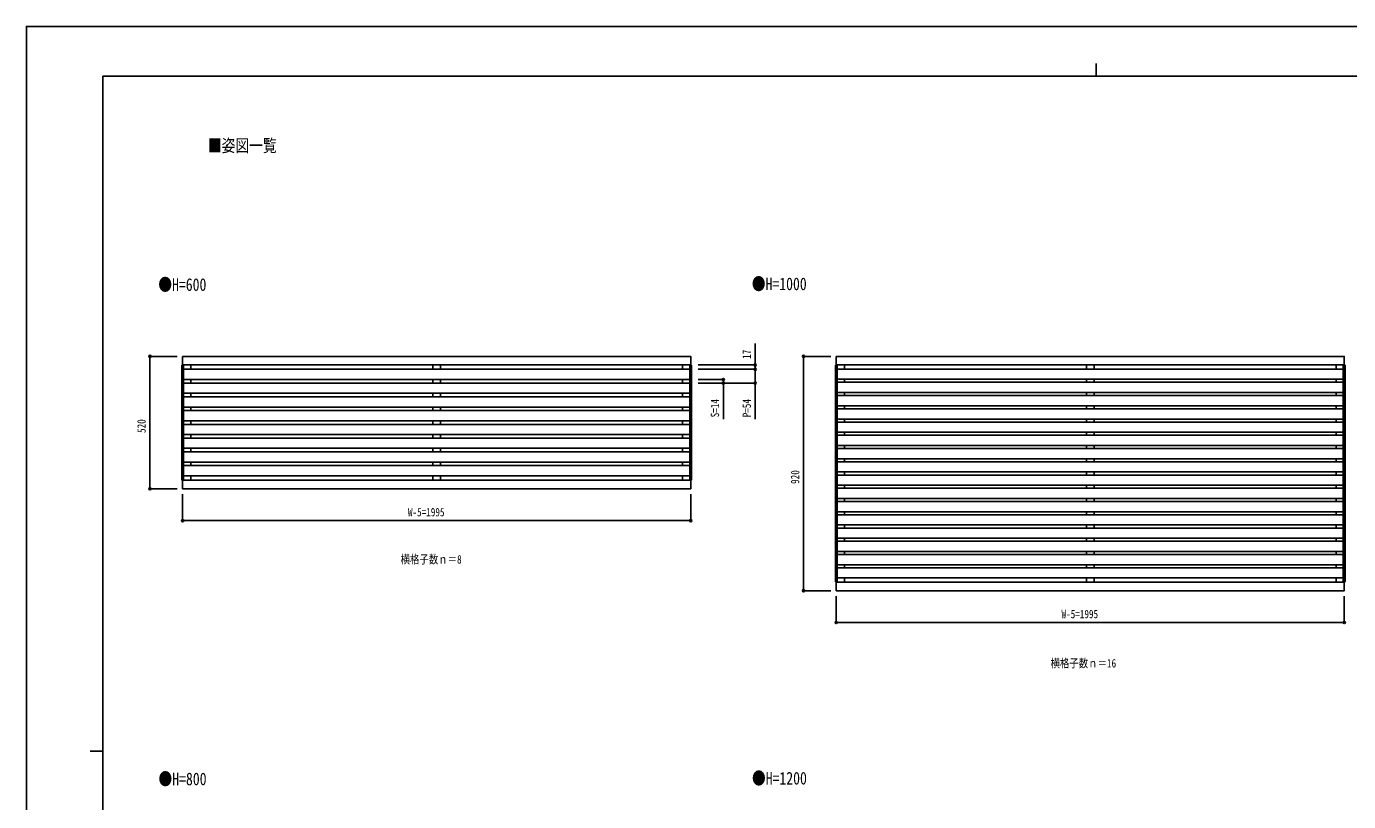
# Model space of a CAD drawing. Units: millimetres, scale not verified. Extents: x -4205 to 4205, y -2970 to 2970.
# Drawn here: x -4205 to 986, y -73 to 2970 of the extents above; entities that cross this region are included whole.
import ezdxf
from ezdxf.enums import TextEntityAlignment as Align

# ---------------------------------------------------------------- set-up
doc = ezdxf.new("R2010")
doc.units = ezdxf.units.MM
doc.header["$LTSCALE"] = 12
for name, color, linetype in [('0-1_USER1', 3, 'Continuous'), ('0-2_YKK_A1', 4, 'Continuous'), ('0-3_YKK_D', 6, 'Continuous'), ('0-4_YKK_ZWAK', 7, 'Continuous')]:
    doc.layers.add(name, color=color, linetype=linetype)
doc.styles.add('ＭＳ ゴシック', font='')
doc.styles.get('ＭＳ ゴシック').set_extended_font_data('MS Gothic')

msp = doc.modelspace()

# ---------------------------------------------------------------- linework, layer by layer
at = {"layer": '0-2_YKK_A1'}
for p, q in [((-3594.98, 1640.5), (-3587.78, 1640.5)), ((-3594.98, 1640.5), (-3594.98, 1189.5)), ((-3592.78, 1640.5), (-3592.78, 1189.5)), ((-3589.78, 1641), (-3589.78, 1640.5)), ((-1600.78, 1624), (-3587.78, 1624)), ((-3559.78, 1624), (-3559.78, 1641)), ((-2609.28, 1624), (-2609.28, 1641)), ((-2579.28, 1624), (-2579.28, 1641)), ((-1628.78, 1624), (-1628.78, 1641)), ((-1593.58, 1640.5), (-1600.78, 1640.5)), ((-1598.78, 1641), (-1598.78, 1640.5)), ((-1595.78, 1640.5), (-1595.78, 1189.5)), ((-1593.58, 1640.5), (-1593.58, 1189.5)), ((-1028.58, 1640.5), (-1021.38, 1640.5)), ((-1028.58, 1640.5), (-1028.58, 789.5)), ((-1026.38, 1640.5), (-1026.38, 789.5)), ((-1023.38, 1641), (-1023.38, 1640.5)), ((965.62, 1625), (-1021.38, 1625)), ((-993.38, 1625), (-993.38, 1641)), ((-42.88, 1625), (-42.88, 1641)), ((-12.88, 1625), (-12.88, 1641)), ((937.62, 1625), (937.62, 1641)), ((972.82, 1640.5), (965.62, 1640.5)), ((967.62, 1641), (967.62, 1640.5)), ((970.62, 1640.5), (970.62, 789.5)), ((972.82, 1640.5), (972.82, 789.5)), ((-1600.78, 1584), (-3587.78, 1584)), ((-1600.78, 1570), (-3587.78, 1570)), ((-3559.78, 1570), (-3559.78, 1584)), ((-2609.28, 1570), (-2609.28, 1584)), ((-2579.28, 1570), (-2579.28, 1584)), ((-1628.78, 1570), (-1628.78, 1584)), ((965.62, 1585), (-1021.38, 1585)), ((965.62, 1573), (-1021.38, 1573)), ((-993.38, 1573), (-993.38, 1585)), ((-42.88, 1573), (-42.88, 1585)), ((-12.88, 1573), (-12.88, 1585)), ((937.62, 1573), (937.62, 1585)), ((-1600.78, 1530), (-3587.78, 1530)), ((-1600.78, 1516), (-3587.78, 1516)), ((-3559.78, 1516), (-3559.78, 1530)), ((-2609.28, 1516), (-2609.28, 1530)), ((-2579.28, 1516), (-2579.28, 1530)), ((-1628.78, 1516), (-1628.78, 1530)), ((965.62, 1533), (-1021.38, 1533)), ((965.62, 1521), (-1021.38, 1521)), ((-993.38, 1521), (-993.38, 1533)), ((-42.88, 1521), (-42.88, 1533)), ((-12.88, 1521), (-12.88, 1533)), ((937.62, 1521), (937.62, 1533)), ((-1600.78, 1476), (-3587.78, 1476)), ((-1600.78, 1462), (-3587.78, 1462)), ((-3559.78, 1462), (-3559.78, 1476)), ((-2609.28, 1462), (-2609.28, 1476)), ((-2579.28, 1462), (-2579.28, 1476)), ((-1628.78, 1462), (-1628.78, 1476)), ((965.62, 1481), (-1021.38, 1481)), ((965.62, 1469), (-1021.38, 1469)), ((-993.38, 1469), (-993.38, 1481)), ((-42.88, 1469), (-42.88, 1481)), ((-12.88, 1469), (-12.88, 1481)), ((937.62, 1469), (937.62, 1481)), ((-1600.78, 1422), (-3587.78, 1422)), ((-1600.78, 1408), (-3587.78, 1408)), ((-3559.78, 1408), (-3559.78, 1422)), ((-2609.28, 1408), (-2609.28, 1422)), ((-2579.28, 1408), (-2579.28, 1422)), ((-1628.78, 1408), (-1628.78, 1422)), ((965.62, 1429), (-1021.38, 1429)), ((965.62, 1417), (-1021.38, 1417)), ((-993.38, 1417), (-993.38, 1429)), ((-42.88, 1417), (-42.88, 1429)), ((-12.88, 1417), (-12.88, 1429)), ((937.62, 1417), (937.62, 1429)), ((-1600.78, 1368), (-3587.78, 1368)), ((-1600.78, 1354), (-3587.78, 1354)), ((-3559.78, 1354), (-3559.78, 1368)), ((-2609.28, 1354), (-2609.28, 1368)), ((-2579.28, 1354), (-2579.28, 1368)), ((-1628.78, 1354), (-1628.78, 1368)), ((965.62, 1377), (-1021.38, 1377)), ((965.62, 1365), (-1021.38, 1365)), ((-993.38, 1365), (-993.38, 1377)), ((-42.88, 1365), (-42.88, 1377)), ((-12.88, 1365), (-12.88, 1377)), ((937.62, 1365), (937.62, 1377)), ((-1600.78, 1314), (-3587.78, 1314)), ((-1600.78, 1300), (-3587.78, 1300)), ((-3559.78, 1300), (-3559.78, 1314)), ((-2609.28, 1300), (-2609.28, 1314)), ((-2579.28, 1300), (-2579.28, 1314)), ((-1628.78, 1300), (-1628.78, 1314)), ((965.62, 1325), (-1021.38, 1325)), ((965.62, 1313), (-1021.38, 1313)), ((-993.38, 1313), (-993.38, 1325)), ((-42.88, 1313), (-42.88, 1325)), ((-12.88, 1313), (-12.88, 1325)), ((937.62, 1313), (937.62, 1325)), ((-1600.78, 1260), (-3587.78, 1260)), ((-1600.78, 1246), (-3587.78, 1246)), ((-3559.78, 1246), (-3559.78, 1260)), ((-2609.28, 1246), (-2609.28, 1260)), ((-2579.28, 1246), (-2579.28, 1260)), ((-1628.78, 1246), (-1628.78, 1260)), ((965.62, 1273), (-1021.38, 1273)), ((965.62, 1261), (-1021.38, 1261)), ((-993.38, 1261), (-993.38, 1273)), ((-42.88, 1261), (-42.88, 1273)), ((-12.88, 1261), (-12.88, 1273)), ((937.62, 1261), (937.62, 1273)), ((-1600.78, 1206), (-3587.78, 1206)), ((-3559.78, 1189), (-3559.78, 1206)), ((-2609.28, 1189), (-2609.28, 1206)), ((-2579.28, 1189), (-2579.28, 1206)), ((-1628.78, 1189), (-1628.78, 1206)), ((965.62, 1221), (-1021.38, 1221)), ((965.62, 1209), (-1021.38, 1209)), ((-993.38, 1209), (-993.38, 1221)), ((-42.88, 1209), (-42.88, 1221)), ((-12.88, 1209), (-12.88, 1221)), ((937.62, 1209), (937.62, 1221)), ((-3589.78, 1189.5), (-3589.78, 1189)), ((-1598.78, 1189.5), (-1598.78, 1189)), ((965.62, 1169), (-1021.38, 1169)), ((965.62, 1157), (-1021.38, 1157)), ((-993.38, 1157), (-993.38, 1169)), ((-42.88, 1157), (-42.88, 1169)), ((-12.88, 1157), (-12.88, 1169)), ((937.62, 1157), (937.62, 1169)), ((965.62, 1117), (-1021.38, 1117)), ((965.62, 1105), (-1021.38, 1105)), ((-993.38, 1105), (-993.38, 1117)), ((-42.88, 1105), (-42.88, 1117)), ((-12.88, 1105), (-12.88, 1117)), ((937.62, 1105), (937.62, 1117)), ((965.62, 1065), (-1021.38, 1065)), ((965.62, 1053), (-1021.38, 1053)), ((-993.38, 1053), (-993.38, 1065)), ((-42.88, 1053), (-42.88, 1065)), ((-12.88, 1053), (-12.88, 1065)), ((937.62, 1053), (937.62, 1065)), ((965.62, 1013), (-1021.38, 1013)), ((965.62, 1001), (-1021.38, 1001)), ((-993.38, 1001), (-993.38, 1013)), ((-42.88, 1001), (-42.88, 1013)), ((-12.88, 1001), (-12.88, 1013)), ((937.62, 1001), (937.62, 1013)), ((965.62, 961), (-1021.38, 961)), ((965.62, 949), (-1021.38, 949)), ((-993.38, 949), (-993.38, 961)), ((-42.88, 949), (-42.88, 961)), ((-12.88, 949), (-12.88, 961)), ((937.62, 949), (937.62, 961)), ((965.62, 909), (-1021.38, 909)), ((965.62, 897), (-1021.38, 897)), ((-993.38, 897), (-993.38, 909)), ((-42.88, 897), (-42.88, 909)), ((-12.88, 897), (-12.88, 909)), ((937.62, 897), (937.62, 909)), ((965.62, 857), (-1021.38, 857)), ((965.62, 845), (-1021.38, 845)), ((-993.38, 845), (-993.38, 857)), ((-42.88, 845), (-42.88, 857)), ((-12.88, 845), (-12.88, 857)), ((937.62, 845), (937.62, 857)), ((-1023.38, 789.5), (-1023.38, 789)), ((965.62, 805), (-1021.38, 805)), ((-993.38, 789), (-993.38, 805)), ((-42.88, 789), (-42.88, 805)), ((-12.88, 789), (-12.88, 805)), ((937.62, 789), (937.62, 805)), ((967.62, 789.5), (967.62, 789))]:
    msp.add_line(p, q, dxfattribs=at)
for points in [[(-3591.78, 1675), (-1596.78, 1675), (-1596.78, 1641), (-3591.78, 1641)], [(-1025.38, 1675), (969.62, 1675), (969.62, 1641), (-1025.38, 1641)], [(-3591.78, 1189), (-1596.78, 1189), (-1596.78, 1155), (-3591.78, 1155)], [(-1025.38, 789), (969.62, 789), (969.62, 755), (-1025.38, 755)]]:
    msp.add_lwpolyline(points, close=True, dxfattribs=at)
for points in [[(-3587.78, 1640.5), (-3587.78, 1189.5), (-3594.98, 1189.5)], [(-1600.78, 1640.5), (-1600.78, 1189.5), (-1593.58, 1189.5)], [(-1021.38, 1640.5), (-1021.38, 789.5), (-1028.58, 789.5)], [(965.62, 1640.5), (965.62, 789.5), (972.82, 789.5)]]:
    msp.add_lwpolyline(points, dxfattribs=at)
at = {"layer": '0-3_YKK_D'}
for p, q in [((-3612.78, 1675), (-3720.98, 1675)), ((-3719.98, 1675), (-3719.98, 1155)), ((-1046.42, 1675), (-1154.58, 1675)), ((-1153.58, 1675), (-1153.58, 755)), ((-1567.58, 1641), (-1342.39, 1641)), ((-1567.58, 1624), (-1342.39, 1624)), ((-1567.58, 1624), (-1342.39, 1624)), ((-1567.58, 1584), (-1467.39, 1584)), ((-1567.58, 1570), (-1342.39, 1570)), ((-1567.58, 1570), (-1467.39, 1570)), ((-3612.78, 1155), (-3720.98, 1155)), ((-3591.78, 1134), (-3591.78, 1029)), ((-1596.78, 1134), (-1596.78, 1029)), ((-3591.78, 1030), (-1596.78, 1030)), ((-1046.38, 755), (-1154.58, 755)), ((-1025.38, 734), (-1025.38, 629)), ((969.62, 734), (969.62, 629)), ((-1025.38, 630), (969.62, 630))]:
    msp.add_line(p, q, dxfattribs=at)
for points in [[(-1343.39, 1624), (-1343.39, 1641), (-1343.39, 1724.8)], [(-1343.39, 1624), (-1343.39, 1570), (-1343.39, 1428.6)], [(-1468.39, 1584), (-1468.39, 1570), (-1468.39, 1428.6)]]:
    msp.add_lwpolyline(points, dxfattribs=at)
for centre in [(-3719.98, 1675), (-1153.58, 1675), (-1343.39, 1641), (-1343.39, 1624), (-1343.39, 1624), (-1468.39, 1584), (-1468.39, 1570), (-1343.39, 1570), (-3719.98, 1155), (-3591.78, 1030), (-1596.78, 1030), (-1153.58, 755), (-1025.38, 630), (969.62, 630)]:
    msp.add_circle(centre, 4.25, dxfattribs=at)
at = {"layer": '0-4_YKK_ZWAK'}
for p, q in [((-4.98, 2825), (-4.98, 2775)), ((3895.02, 2775), (-3904.98, 2775)), ((-3904.98, -2525), (-3904.98, 2775)), ((-3954.98, 125), (-3904.98, 125))]:
    msp.add_line(p, q, dxfattribs=at)
msp.add_lwpolyline([(-4205, -2970), (4205, -2970), (4205, 2970), (-4205, 2970)], close=True, dxfattribs=at)

# ---------------------------------------------------------------- texts
at = {"layer": '0-1_USER1', "style": 'ＭＳ ゴシック', "width": 0.8}
for s, height, p in [('■姿図一覧', 49.49, (-3492.65, 2462.77)), ('●H=600', 49.49, (-3687.16, 1917.15)), ('●H=1000', 49.49, (-1356.89, 1919.92)), ('横格子数ｎ＝8', 32.99, (-2735.88, 851.62)), ('横格子数ｎ＝16', 32.99, (-183.88, 443.91)), ('●H=800', 49.49, (-3686.48, -23.45)), ('●H=1200', 49.49, (-1356.21, -20.69))]:
    msp.add_text(s, height=height, dxfattribs=at).set_placement(p, align=Align.BOTTOM_LEFT)
at = {"layer": '0-3_YKK_D', "style": 'ＭＳ ゴシック', "width": 0.8}
for s, p in [('17', (-1350.39, 1665)), ('S=14', (-1475.39, 1435.6)), ('P=54', (-1350.39, 1435.6)), ('520', (-3726.98, 1374.2)), ('920', (-1160.58, 1174.2))]:
    msp.add_text(s, height=32.99, rotation=90, dxfattribs=at).set_placement(p, align=Align.BOTTOM_LEFT)
for p in [(-2707.08, 1037), (-140.68, 637)]:
    msp.add_text('W-5=1995', height=32.99, dxfattribs=at).set_placement(p, align=Align.BOTTOM_LEFT)

doc.saveas('drawing.dxf')
